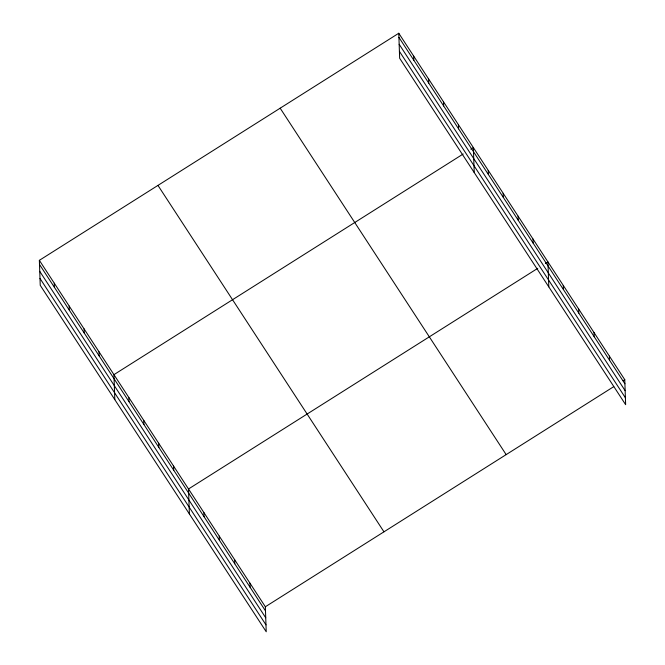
<?xml version="1.0" encoding="UTF-8"?>
<svg xmlns="http://www.w3.org/2000/svg" width="665" height="665" viewBox="0 0 665 665"><rect width="100%" height="100%" fill="white"/><g stroke="black" fill="none" stroke-linecap="round" stroke-linejoin="round"><path stroke-width="1" d="M39.36 260.331L265.352 606.763L266.224 631.75L40.233 285.318L39.36 260.331L398.776 33.25L624.768 379.682L625.64 404.669L399.648 58.237L398.776 33.25M463.189 153.997L113.939 374.653L114.812 399.64M470.812 149.176L473.355 147.572L474.228 172.559M537.761 268.319L188.519 488.975L189.384 513.962M545.391 263.506L547.935 261.894L548.8 286.881M265.352 606.763L613.753 386.639M623.072 380.754L624.768 379.682M398.917 37.381L624.917 383.813M399.158 44.264L625.15 390.696M399.407 51.355L625.399 397.786M280.165 108.187L506.165 454.619M157.962 185.394L383.963 531.825M39.501 264.462L265.501 610.894M39.742 271.345L265.734 617.777M39.991 278.435L265.983 624.867M609.398 356.124L609.547 360.255M594.036 332.567L594.178 336.698M578.666 309.009L578.808 313.14M563.297 285.451L563.446 289.583M533.014 239.034L533.155 243.166M518.101 216.167L518.243 220.298M503.181 193.299L503.33 197.43M488.268 170.44L488.409 174.571M458.434 124.712L458.584 128.835M443.522 101.845L443.663 105.976M428.609 78.977L428.75 83.108M413.688 56.118L413.838 60.249M249.982 583.205L250.131 587.336M234.62 559.647L234.762 563.779M219.251 536.09L219.392 540.221M203.881 512.532L204.03 516.663M173.598 466.115L173.74 470.246M158.686 443.247L158.827 447.379M143.765 420.388L143.914 424.511M128.852 397.52L128.993 401.652M99.019 351.793L99.168 355.925M84.106 328.926L84.247 333.057M69.193 306.058L69.335 310.189M54.272 283.199L54.422 287.33"/></g></svg>
